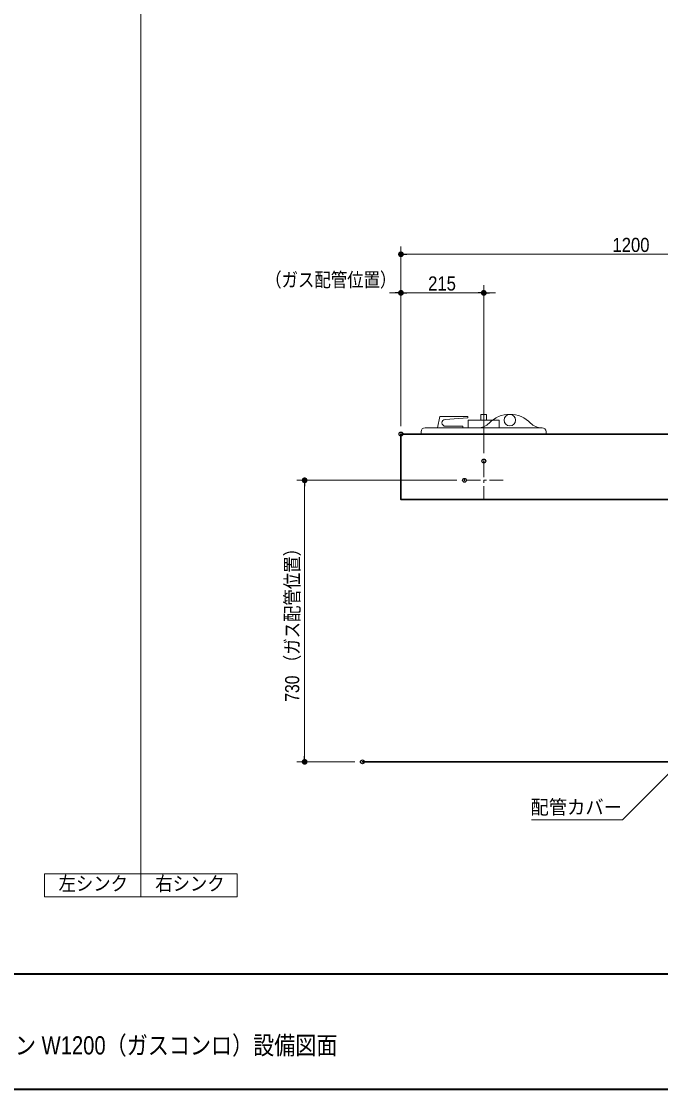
# Model space of a CAD drawing. Units: millimetres, scale not verified. Extents: x -6062 to 6062, y -3045 to 3045.
# Drawn here: x -3098 to -1438, y -2770 to 0 of the extents above; entities that cross this region are included whole.
import ezdxf
from ezdxf.enums import TextEntityAlignment as Align

# ---------------------------------------------------------------- set-up
doc = ezdxf.new("R2010")
doc.units = ezdxf.units.MM
doc.header["$LTSCALE"] = 20
doc.header["$PDMODE"] = 32
doc.header["$PDSIZE"] = 10
doc.linetypes.add('USER2', pattern=[2.91, 1.76, -0.4, 0.35, -0.4])
for name, color, linetype, lineweight in [('0-1_1図面枠', 7, 'Continuous', 20), ('0-2_5ボウル・キャビネット', 7, 'Continuous', 15), ('0-3_2寸法-2', 7, 'Continuous', 15), ('0-4_0', 7, 'Continuous', 25), ('0-6_2寸法-1', 7, 'Continuous', 15), ('0-7_2寸法-3', 7, 'Continuous', 15)]:
    doc.layers.add(name, color=color, linetype=linetype, lineweight=lineweight)
doc.layers.add('0-5_Defpoints', color=7, linetype='Continuous')
doc.styles.add('ＭＳ Ｐゴシック', font='')
doc.styles.get('ＭＳ Ｐゴシック').set_extended_font_data('MS PGothic')

# ---------------------------------------------------------------- blocks, each defined once
blk = doc.blocks.new('グループ-10')
at = {"layer": '0-1_1図面枠', "lineweight": 35}
blk.add_line((-80000, -49400), (80000, -49400), dxfattribs=at)
blk.add_lwpolyline([(-80000, 55400), (80000, 55400), (80000, -55400), (-80000, -55400)], close=True, dxfattribs=at)
blk = doc.blocks.new('図面枠')
at = {"layer": '0-1_1図面枠'}
blk.add_blockref('グループ-10', (0, 0), dxfattribs=at)
blk = doc.blocks.new('_Dot')
at = {"layer": '0-4_0'}
blk.add_line((-10, 0), (-20, 0), dxfattribs=at)
for points in [[(0, 0), (-10, 0), (-9.92, 1.25)], [(0, 0), (-9.92, -1.25), (-10, 0)], [(0, 0), (-9.92, 1.25), (-9.69, 2.49)], [(0, 0), (-9.69, -2.49), (-9.92, -1.25)], [(0, 0), (-9.69, 2.49), (-9.3, 3.68)], [(0, 0), (-9.3, -3.68), (-9.69, -2.49)], [(0, 0), (-9.3, 3.68), (-8.76, 4.82)], [(0, 0), (-8.76, -4.82), (-9.3, -3.68)], [(0, 0), (-8.76, 4.82), (-8.09, 5.88)], [(0, 0), (-8.09, -5.88), (-8.76, -4.82)], [(0, 0), (-8.09, 5.88), (-7.29, 6.85)], [(0, 0), (-7.29, -6.85), (-8.09, -5.88)], [(0, 0), (-7.29, 6.85), (-6.37, 7.71)], [(0, 0), (-6.37, -7.71), (-7.29, -6.85)], [(0, 0), (-6.37, 7.71), (-5.36, 8.44)], [(0, 0), (-5.36, -8.44), (-6.37, -7.71)], [(0, 0), (-5.36, 8.44), (-4.26, 9.05)], [(0, 0), (-4.26, -9.05), (-5.36, -8.44)], [(0, 0), (-4.26, 9.05), (-3.09, 9.51)], [(0, 0), (-3.09, -9.51), (-4.26, -9.05)], [(0, 0), (-3.09, 9.51), (-1.87, 9.82)], [(0, 0), (-1.87, -9.82), (-3.09, -9.51)], [(0, 0), (-1.87, 9.82), (-0.63, 9.98)], [(0, 0), (-0.63, -9.98), (-1.87, -9.82)], [(0, 0), (-0.63, 9.98), (0.63, 9.98)], [(0, 0), (0.63, -9.98), (-0.63, -9.98)], [(0, 0), (0.63, 9.98), (1.87, 9.82)], [(0, 0), (1.87, 9.82), (3.09, 9.51)], [(0, 0), (3.09, 9.51), (4.26, 9.05)], [(0, 0), (4.26, 9.05), (5.36, 8.44)], [(0, 0), (5.36, 8.44), (6.37, 7.71)], [(0, 0), (6.37, 7.71), (7.29, 6.85)], [(0, 0), (7.29, 6.85), (8.09, 5.88)], [(0, 0), (8.09, 5.88), (8.76, 4.82)], [(0, 0), (8.76, 4.82), (9.3, 3.68)], [(0, 0), (9.3, 3.68), (9.69, 2.49)], [(0, 0), (9.69, 2.49), (9.92, 1.25)], [(0, 0), (9.92, 1.25), (10, 0)], [(0, 0), (1.87, -9.82), (0.63, -9.98)], [(0, 0), (3.09, -9.51), (1.87, -9.82)], [(0, 0), (4.26, -9.05), (3.09, -9.51)], [(0, 0), (5.36, -8.44), (4.26, -9.05)], [(0, 0), (6.37, -7.71), (5.36, -8.44)], [(0, 0), (7.29, -6.85), (6.37, -7.71)], [(0, 0), (8.09, -5.88), (7.29, -6.85)], [(0, 0), (8.76, -4.82), (8.09, -5.88)], [(0, 0), (9.3, -3.68), (8.76, -4.82)], [(0, 0), (9.69, -2.49), (9.3, -3.68)], [(0, 0), (9.92, -1.25), (9.69, -2.49)], [(0, 0), (10, 0), (9.92, -1.25)]]:
    blk.add_solid(points, dxfattribs=at)
blk = doc.blocks.new('グループ-15')
at = {"layer": '0-2_5ボウル・キャビネット'}
blk.add_line((-5250, -21080), (830, -21080), dxfattribs=at)
for points in [[(-4203.5, -20640.5), (-3030, -20556), (-3030, -20488), (-4475.3, -20488), (-4611.3, -21080), (-3290, -21080), (-3290, -21000), (-4190.6, -21000)], [(1030, -21280), (1030, -21400), (-5450, -21400), (-5450, -21280)]]:
    blk.add_lwpolyline(points, dxfattribs=at)
for points in [[(-2360, -20380), (-2060, -20380), (-2060, -20680), (-2360, -20680)], [(-3010, -20680), (-1410, -20680), (-1410, -21080), (-3010, -21080)]]:
    blk.add_lwpolyline(points, close=True, dxfattribs=at)
blk.add_circle((-845.8, -20680), 300, dxfattribs=at)
for centre, radius, start, end in [((-845.8, -21880), 1500, 90, 135.92079), ((-845.8, -21880), 1500, 44.07921, 90), ((-4190.6, -20820), 180, 94.11675, 182.05838), ((-4190.6, -20820), 180, 182.05838, 270), ((-2498.1, -20280), 800, 270, 315.92079), ((806.4, -20280), 800, 224.07921, 270), ((-5250, -21280), 200, 90, 180), ((830, -21280), 200, 0, 90)]:
    blk.add_arc(centre, radius, start, end, dxfattribs=at)

msp = doc.modelspace()

# ---------------------------------------------------------------- linework, layer by layer
at = {"layer": '0-1_1図面枠', "lineweight": 15}
msp.add_line((-2787.5, -2270), (-2787.5, 2530), dxfattribs=at)
for points in [[(-3037.5, -2210), (-2787.5, -2210), (-2787.5, -2270), (-3037.5, -2270)], [(-2787.5, -2210), (-2537.5, -2210), (-2537.5, -2270), (-2787.5, -2270)]]:
    msp.add_lwpolyline(points, close=True, dxfattribs=at)
at = {"layer": '0-2_5ボウル・キャビネット', "linetype": 'USER2'}
for p, q in [((-1897.5, -1240), (-1897.5, -1140)), ((-1847.5, -1190), (-1947.5, -1190))]:
    msp.add_line(p, q, dxfattribs=at)
at = {"layer": '0-2_5ボウル・キャビネット', "lineweight": 30}
msp.add_line((-812.5, -1920), (-2212.5, -1920), dxfattribs=at)
msp.add_lwpolyline([(-2112.5, -1070), (-912.5, -1070), (-912.5, -1240), (-2112.5, -1240)], close=True, dxfattribs=at)
at = {"layer": '0-3_2寸法-2'}
for p, q in [((-2112.5, -1050), (-2112.5, -684)), ((-1897.5, -1120), (-1897.5, -684)), ((-2127.51, -704), (-2142.51, -704)), ((-1897.5, -704), (-2112.5, -704)), ((-1882.49, -704), (-1867.49, -704))]:
    msp.add_line(p, q, dxfattribs=at)
at = {"layer": '0-5_Defpoints'}
for p in [(-2112.5, -704), (-2112.5, -1070), (-1897.5, -1140), (-1947.5, -1190), (-2362.5, -1920), (-2212.5, -1920)]:
    msp.add_point(p, dxfattribs=at)
at = {"layer": '0-6_2寸法-1'}
for p, q in [((-2112.5, -684), (-2112.5, -584)), ((-2097.49, -604), (-927.51, -604)), ((-2112.5, -1050), (-2112.5, -684)), ((-1897.5, -1120), (-1897.5, -684)), ((-1912.51, -704), (-2097.49, -704)), ((-1967.5, -1190), (-2382.5, -1190)), ((-2362.5, -1205.01), (-2362.5, -1904.99)), ((-2232.5, -1920), (-2382.5, -1920))]:
    msp.add_line(p, q, dxfattribs=at)
at = {"layer": '0-7_2寸法-3'}
msp.add_lwpolyline([(-1287.5, -1820), (-1537.5, -2070), (-1773.83, -2070)], dxfattribs=at)

# ---------------------------------------------------------------- block references
at = {"layer": '0-1_1図面枠', "xscale": 0.05, "yscale": 0.05}
msp.add_blockref('図面枠', (-1787.5, 0), dxfattribs=at)
at = {"layer": '0-2_5ボウル・キャビネット', "xscale": 0.05, "yscale": 0.05}
msp.add_blockref('グループ-15', (-1787.5, 0), dxfattribs=at)
at = {"layer": '0-3_2寸法-2', "xscale": 0.7503418, "yscale": 0.7503418}
msp.add_blockref('_Dot', (-2112.5, -704), dxfattribs=at)
at = {"layer": '0-3_2寸法-2', "xscale": 0.7503418, "yscale": 0.7503418, "rotation": 180}
msp.add_blockref('_Dot', (-1897.5, -704), dxfattribs=at)
at = {"layer": '0-6_2寸法-1', "xscale": 0.7503418, "yscale": 0.7503418}
for p, rotation in [((-2112.5, -604), 180), ((-2112.5, -704), 180), ((-2362.5, -1190), 90), ((-2362.5, -1920), 270)]:
    msp.add_blockref('_Dot', p, dxfattribs=dict(at, rotation=rotation))
msp.add_blockref('_Dot', (-1897.5, -704), dxfattribs=at)

# ---------------------------------------------------------------- texts
at = {"layer": '0-1_1図面枠', "style": 'ＭＳ Ｐゴシック'}
for s, height, width, p in [('左シンク', 36.66, 0.9, (-3001.06, -2264.92)), ('右シンク', 36.66, 0.9, (-2750.19, -2264.92)), ('ステンレス コンパクトキッチン W1200（ガスコンロ）設備図面', 47.17, 0.85, (-3839.98, -2692.92))]:
    msp.add_text(s, height=height, dxfattribs=dict(at, width=width)).set_placement(p, align=Align.BOTTOM_LEFT)
at = {"layer": '0-3_2寸法-2', "style": 'ＭＳ Ｐゴシック', "width": 0.85}
msp.add_text('（ガス配管位置）', height=36.69, dxfattribs=at).set_placement((-2464.69, -699.41), align=Align.BOTTOM_LEFT)
at = {"layer": '0-6_2寸法-1', "style": 'ＭＳ Ｐゴシック', "width": 0.9}
for s, p in [('1200', (-1563.41, -608.96)), ('215', (-2041.89, -708.96))]:
    msp.add_text(s, height=36.66, dxfattribs=at).set_placement(p, align=Align.BOTTOM_LEFT)
at = {"layer": '0-6_2寸法-1', "style": 'ＭＳ Ｐゴシック', "width": 0.85}
msp.add_text('730 （ガス配管位置）', height=36.69, rotation=90, dxfattribs=at).set_placement((-2365.52, -1764.32), align=Align.BOTTOM_LEFT)
at = {"layer": '0-7_2寸法-3', "style": 'ＭＳ Ｐゴシック', "width": 0.95}
msp.add_text('配管カバー', height=36.66, dxfattribs=at).set_placement((-1776.34, -2066.84), align=Align.BOTTOM_LEFT)

doc.saveas('drawing.dxf')
